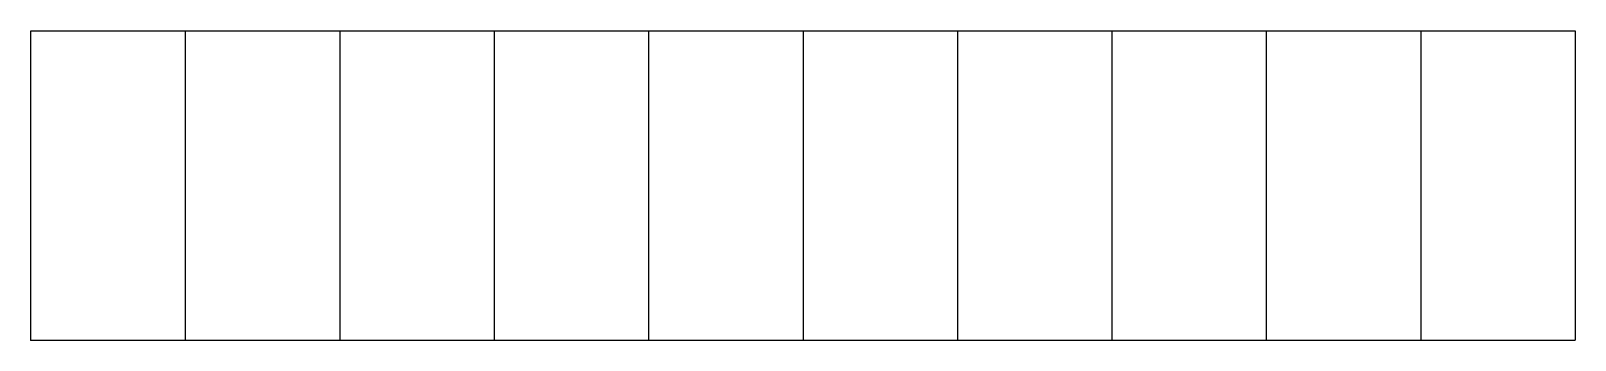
# Model space of a CAD drawing. Header units: millimetres. Extents: x 0 to 100, y 0 to 20.
import ezdxf

# ---------------------------------------------------------------- set-up
doc = ezdxf.new("R2010")
doc.units = ezdxf.units.MM
doc.header["$MEASUREMENT"] = 0
doc.layers.add('Kerf v1_Sketch1', color=7, linetype='Continuous')

msp = doc.modelspace()

# ---------------------------------------------------------------- linework, layer by layer
at = {"layer": 'Kerf v1_Sketch1'}
for p, q in [((0, 0), (0, 20)), ((0, 20), (100, 20)), ((10, 20), (10, 0)), ((20, 20), (20, 0)), ((30, 20), (30, 0)), ((40, 20), (40, 0)), ((50, 20), (50, 0)), ((60, 20), (60, 0)), ((70, 20), (70, 0)), ((80, 20), (80, 0)), ((90, 20), (90, 0)), ((100, 20), (100, 0)), ((0, 0), (100, 0))]:
    msp.add_line(p, q, dxfattribs=at)
msp.add_point((0, 0), dxfattribs=at)

doc.saveas('drawing.dxf')
